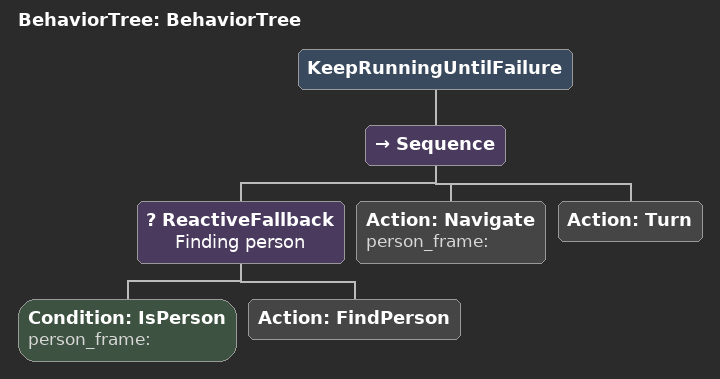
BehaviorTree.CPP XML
<?xml version="1.0"?>
<root main_tree_to_execute="BehaviorTree">
    <BehaviorTree ID="BehaviorTree">
        <KeepRunningUntilFailure>
            <Sequence>
                <ReactiveFallback name="Finding person">
                    <Condition ID="IsPerson" person_frame=""/>
                    <Action ID="FindPerson"/>
                </ReactiveFallback>
                <Action ID="Navigate" person_frame=""/>
                <Action ID="Turn"/>
            </Sequence>
        </KeepRunningUntilFailure>
    </BehaviorTree>
</root>
